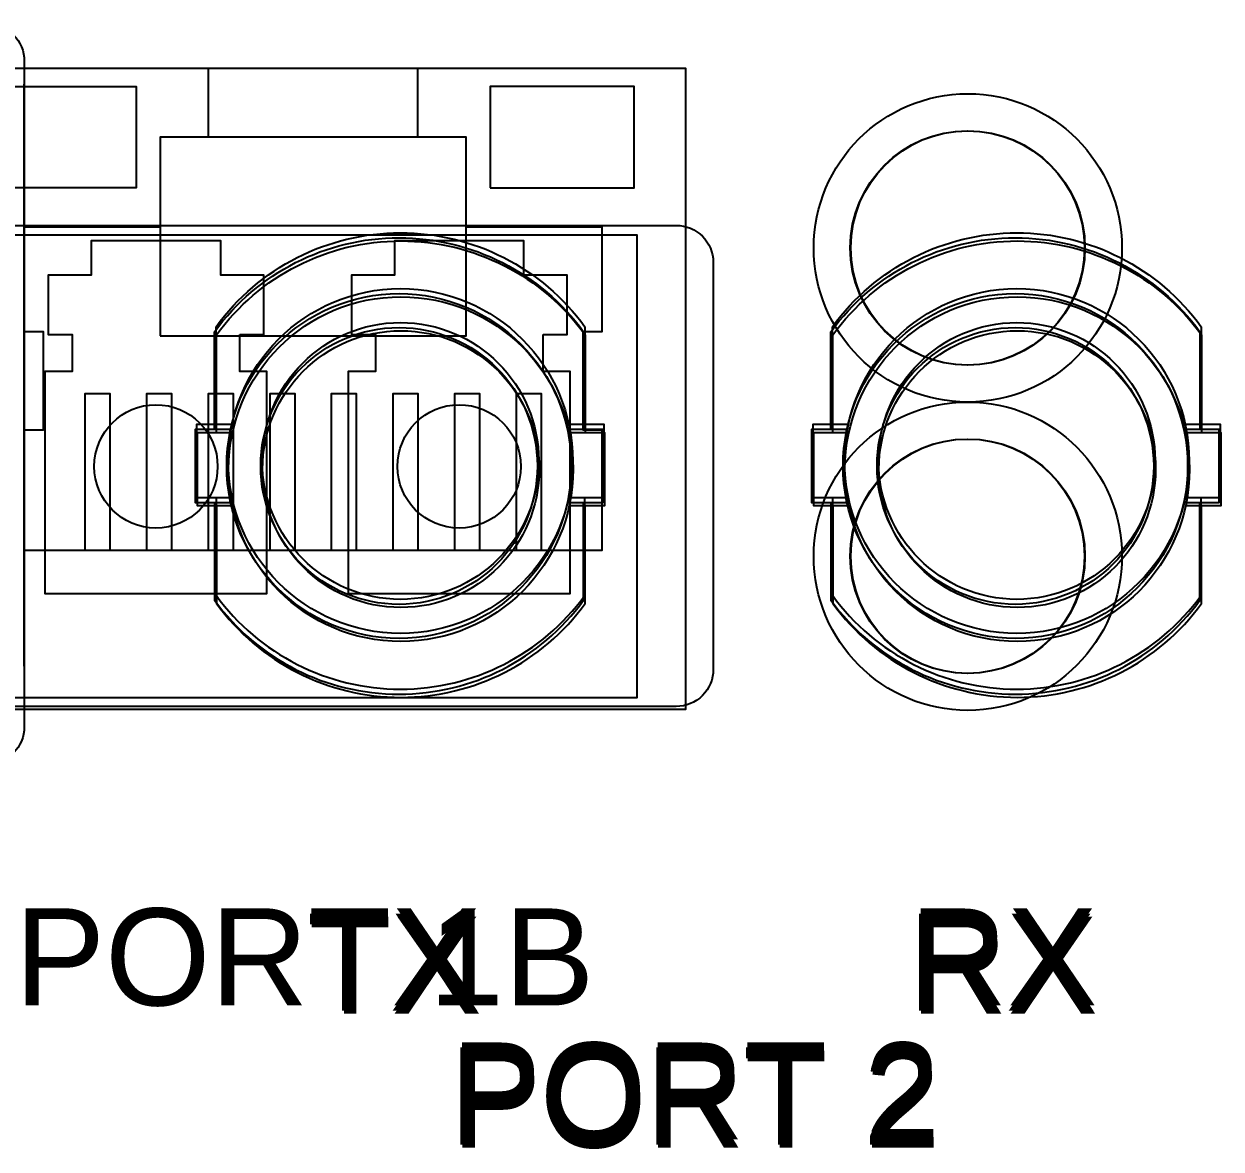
# Model space of a CAD drawing. Extents: x 1 to 47, y 1 to 35.
# Drawn here: x 40.807 to 41.778, y 14.282 to 15.194 of the extents above; entities that cross this region are included whole.
import ezdxf

# ---------------------------------------------------------------- set-up
doc = ezdxf.new("R2010")
doc.units = 0
doc.header["$MEASUREMENT"] = 0
for name, color, linetype in [('3_01__A-__NO_ETH__EIA-232_', 7, 'CONTINUOUS'), ('3_02__B-__NO_ETH__EIA-485_', 7, 'CONTINUOUS'), ('3_03__C-___1__10-100BASE-T', 7, 'CONTINUOUS'), ('3_04__D-___1__10-100BASE-T', 7, 'CONTINUOUS'), ('3_05__E-___1__100BASEFX_MM', 7, 'CONTINUOUS'), ('3_06__F-___2__10-100BASE-T', 7, 'CONTINUOUS'), ('3_07__G-___2__100BASE-FX_M', 7, 'CONTINUOUS'), ('3_08__0-__NO_ETH__EIA-232_', 7, 'CONTINUOUS'), ('3_09__1-__NO_ETH__EIA-485_', 7, 'CONTINUOUS'), ('3_10__2-___1__10-100BASE-T', 7, 'CONTINUOUS'), ('3_11__3-___1__10-100BASE-T', 7, 'CONTINUOUS'), ('3_12__4-___1__100BASEFX_MM', 7, 'CONTINUOUS'), ('3_13__6-___2__10-100BASE-T', 7, 'CONTINUOUS'), ('3_14__8-___2__100BASE-FX_M', 7, 'CONTINUOUS')]:
    doc.layers.add(name, color=color, linetype=linetype)
doc.styles.add('ARIAL', font='arial.ttf')

msp = doc.modelspace()

# ---------------------------------------------------------------- linework, layer by layer
at = {"layer": '3_01__A-__NO_ETH__EIA-232_'}
for points in [[(40.80699, 15.14503), (40.80699, 14.67321)], [(40.97577, 14.869), (40.94705, 14.869), (40.94705, 14.80995), (40.97572, 14.80995)], [(41.24909, 14.80995), (41.27776, 14.80995), (41.27776, 14.869), (41.24904, 14.869)], [(41.47577, 14.869), (41.44705, 14.869), (41.44705, 14.80995), (41.47572, 14.80995)], [(41.74909, 14.80995), (41.77776, 14.80995), (41.77776, 14.869), (41.74904, 14.869)]]:
    msp.add_lwpolyline(points, dxfattribs=at)
for points in [[(40.9628, 14.869), (40.9628, 14.94837, -0.508983), (41.26201, 14.94837), (41.26201, 14.869)], [(41.4628, 14.869), (41.4628, 14.94837, -0.508983), (41.76201, 14.94837), (41.76201, 14.869)], [(40.9628, 14.80995), (40.9628, 14.73058, 0.508983), (41.26201, 14.73058), (41.26201, 14.80995)], [(41.4628, 14.80995), (41.4628, 14.73058, 0.508983), (41.76201, 14.73058), (41.76201, 14.80995)]]:
    msp.add_lwpolyline(points, format="xyb", dxfattribs=at)
for centre, radius in [((41.1124, 14.83947), 0.13976), ((41.6124, 14.83947), 0.13976), ((41.1124, 14.83947), 0.1122), ((41.6124, 14.83947), 0.1122)]:
    msp.add_circle(centre, radius, dxfattribs=at)
at = {"layer": '3_02__B-__NO_ETH__EIA-485_'}
msp.add_lwpolyline([(40.08735, 15.19385), (40.77712, 15.19385, -0.414214), (40.80723, 15.16373), (40.80723, 14.62385, -0.414214), (40.77723, 14.59385), (40.08723, 14.59385, -0.414214), (40.05723, 14.62385), (40.05723, 15.16385, -0.415331)], format="xyb", close=True, dxfattribs=at)
for points in [[(40.96312, 14.86237), (40.96312, 14.94174, -0.508983), (41.26234, 14.94174), (41.26234, 14.86237)], [(41.46312, 14.86237), (41.46312, 14.94174, -0.508983), (41.76234, 14.94174), (41.76234, 14.86237)], [(40.96312, 14.80332), (40.96312, 14.72395, 0.508983), (41.26234, 14.72395), (41.26234, 14.80332)], [(41.46312, 14.80332), (41.46312, 14.72395, 0.508983), (41.76234, 14.72395), (41.76234, 14.80332)]]:
    msp.add_lwpolyline(points, format="xyb", dxfattribs=at)
for points in [[(40.9761, 14.86237), (40.94738, 14.86237), (40.94738, 14.80332), (40.97604, 14.80332)], [(41.24942, 14.80332), (41.27808, 14.80332), (41.27808, 14.86237), (41.24936, 14.86237)], [(41.4761, 14.86237), (41.44738, 14.86237), (41.44738, 14.80332), (41.47604, 14.80332)], [(41.74942, 14.80332), (41.77808, 14.80332), (41.77808, 14.86237), (41.74936, 14.86237)]]:
    msp.add_lwpolyline(points, dxfattribs=at)
for centre, radius in [((41.11273, 14.83285), 0.13976), ((41.61273, 14.83285), 0.13976), ((41.11273, 14.83285), 0.1122), ((41.61273, 14.83285), 0.1122)]:
    msp.add_circle(centre, radius, dxfattribs=at)
at = {"layer": '3_03__C-___1__10-100BASE-T'}
for points in [[(40.9628, 14.869), (40.9628, 14.94837, -0.508983), (41.26201, 14.94837), (41.26201, 14.869)], [(41.4628, 14.869), (41.4628, 14.94837, -0.508983), (41.76201, 14.94837), (41.76201, 14.869)], [(40.9628, 14.80995), (40.9628, 14.73058, 0.508983), (41.26201, 14.73058), (41.26201, 14.80995)], [(41.4628, 14.80995), (41.4628, 14.73058, 0.508983), (41.76201, 14.73058), (41.76201, 14.80995)]]:
    msp.add_lwpolyline(points, format="xyb", dxfattribs=at)
for points in [[(40.97577, 14.869), (40.94705, 14.869), (40.94705, 14.80995), (40.97572, 14.80995)], [(41.24909, 14.80995), (41.27776, 14.80995), (41.27776, 14.869), (41.24904, 14.869)], [(41.47577, 14.869), (41.44705, 14.869), (41.44705, 14.80995), (41.47572, 14.80995)], [(41.74909, 14.80995), (41.77776, 14.80995), (41.77776, 14.869), (41.74904, 14.869)]]:
    msp.add_lwpolyline(points, dxfattribs=at)
for centre, radius in [((41.1124, 14.83947), 0.13976), ((41.6124, 14.83947), 0.13976), ((41.1124, 14.83947), 0.1122), ((41.6124, 14.83947), 0.1122)]:
    msp.add_circle(centre, radius, dxfattribs=at)
at = {"layer": '3_04__D-___1__10-100BASE-T'}
for points in [[(40.96312, 14.86237), (40.96312, 14.94174, -0.508983), (41.26234, 14.94174), (41.26234, 14.86237)], [(41.46312, 14.86237), (41.46312, 14.94174, -0.508983), (41.76234, 14.94174), (41.76234, 14.86237)], [(40.96312, 14.80332), (40.96312, 14.72395, 0.508983), (41.26234, 14.72395), (41.26234, 14.80332)], [(41.46312, 14.80332), (41.46312, 14.72395, 0.508983), (41.76234, 14.72395), (41.76234, 14.80332)]]:
    msp.add_lwpolyline(points, format="xyb", dxfattribs=at)
for points in [[(40.9761, 14.86237), (40.94738, 14.86237), (40.94738, 14.80332), (40.97604, 14.80332)], [(41.24942, 14.80332), (41.27808, 14.80332), (41.27808, 14.86237), (41.24936, 14.86237)], [(41.4761, 14.86237), (41.44738, 14.86237), (41.44738, 14.80332), (41.47604, 14.80332)], [(41.74942, 14.80332), (41.77808, 14.80332), (41.77808, 14.86237), (41.74936, 14.86237)]]:
    msp.add_lwpolyline(points, dxfattribs=at)
for centre, radius in [((41.11273, 14.83285), 0.13976), ((41.61273, 14.83285), 0.13976), ((41.11273, 14.83285), 0.1122), ((41.61273, 14.83285), 0.1122)]:
    msp.add_circle(centre, radius, dxfattribs=at)
at = {"layer": '3_05__E-___1__100BASEFX_MM'}
msp.add_lwpolyline([(40.7463, 15.03048), (41.33607, 15.03048, -0.413097), (41.36618, 15.00048), (41.36618, 14.67048, -0.415331), (41.33607, 14.64048), (40.7463, 14.64048, -0.413097), (40.71618, 14.67048), (40.71618, 15.00048, -0.415331)], format="xyb", close=True, dxfattribs=at)
for centre in [(41.57268, 15.01225), (41.57268, 14.76225)]:
    msp.add_circle(centre, 0.125, dxfattribs=at)
at = {"layer": '3_06__F-___2__10-100BASE-T'}
for points in [[(40.73948, 15.15807), (41.34368, 15.15807), (41.34368, 14.63807), (40.73948, 14.63807)], [(40.78108, 15.14307), (40.89808, 15.14307), (40.89808, 15.06107), (40.78108, 15.06107)], [(41.18508, 15.06107), (41.30208, 15.06107), (41.30208, 15.14307), (41.18508, 15.14307)], [(40.91758, 14.94107), (41.16558, 14.94107), (41.16558, 15.10207), (40.91758, 15.10207)]]:
    msp.add_lwpolyline(points, close=True, dxfattribs=at)
for points in [[(40.95658, 15.10207), (40.95658, 15.15807)], [(41.12658, 15.10207), (41.12658, 15.15807)], [(40.91758, 15.02907), (40.80708, 15.02907), (40.80708, 14.94457), (40.82258, 14.94457), (40.82258, 14.86457), (40.80708, 14.86457), (40.80708, 14.76707), (41.27608, 14.76707), (41.27608, 14.86457), (41.26058, 14.86457), (41.26058, 14.94457), (41.27608, 14.94457), (41.27608, 15.02907), (41.16558, 15.02907)], [(40.85658, 14.76707), (40.85658, 14.89407), (40.87658, 14.89407), (40.87658, 14.76707)], [(40.90658, 14.76707), (40.90658, 14.89407), (40.92658, 14.89407), (40.92658, 14.76707)], [(40.95658, 14.76707), (40.95658, 14.89407), (40.97658, 14.89407), (40.97658, 14.76707)], [(41.00658, 14.76707), (41.00658, 14.89407), (41.02658, 14.89407), (41.02658, 14.76707)], [(41.05658, 14.76707), (41.05658, 14.89407), (41.07658, 14.89407), (41.07658, 14.76707)], [(41.10658, 14.76707), (41.10658, 14.89407), (41.12658, 14.89407), (41.12658, 14.76707)], [(41.15658, 14.76707), (41.15658, 14.89407), (41.17658, 14.89407), (41.17658, 14.76707)], [(41.20658, 14.76707), (41.20658, 14.89407), (41.22658, 14.89407), (41.22658, 14.76707)]]:
    msp.add_lwpolyline(points, dxfattribs=at)
for centre in [(41.57268, 15.01225), (41.57268, 14.76225)]:
    msp.add_circle(centre, 0.095, dxfattribs=at)
at = {"layer": '3_07__G-___2__100BASE-FX_M'}
for points in [[(40.77704, 15.02259), (40.77704, 14.64758), (41.30454, 14.64758), (41.30454, 15.02259)], [(40.98206, 14.94209), (41.00154, 14.94209), (41.00154, 14.99008), (40.96654, 14.99008), (40.96654, 15.0181), (40.86154, 15.0181), (40.86154, 14.99008), (40.82654, 14.99008), (40.82654, 14.94209), (40.84605, 14.94209), (40.84605, 14.91209), (40.82402, 14.91209), (40.82402, 14.73208), (41.00406, 14.73208), (41.00406, 14.91209), (40.98206, 14.91209)], [(41.22805, 14.94209), (41.24755, 14.94209), (41.24755, 14.99008), (41.21256, 14.99008), (41.21256, 15.0181), (41.10755, 15.0181), (41.10755, 14.99008), (41.07255, 14.99008), (41.07255, 14.94209), (41.09206, 14.94209), (41.09206, 14.91209), (41.07003, 14.91209), (41.07003, 14.73208), (41.25004, 14.73208), (41.25004, 14.91209), (41.22805, 14.91209)]]:
    msp.add_lwpolyline(points, close=True, dxfattribs=at)
for centre, radius in [((41.57229, 15.01225), 0.095), ((40.91403, 14.83508), 0.05002), ((41.16004, 14.83508), 0.05002), ((41.57229, 14.76225), 0.095)]:
    msp.add_circle(centre, radius, dxfattribs=at)
at = {"layer": '3_08__0-__NO_ETH__EIA-232_'}
for points in [[(40.80699, 15.14503), (40.80699, 14.67321)], [(40.97577, 14.869), (40.94705, 14.869), (40.94705, 14.80995), (40.97572, 14.80995)], [(41.24909, 14.80995), (41.27776, 14.80995), (41.27776, 14.869), (41.24904, 14.869)], [(41.47577, 14.869), (41.44705, 14.869), (41.44705, 14.80995), (41.47572, 14.80995)], [(41.74909, 14.80995), (41.77776, 14.80995), (41.77776, 14.869), (41.74904, 14.869)]]:
    msp.add_lwpolyline(points, dxfattribs=at)
for points in [[(40.9628, 14.869), (40.9628, 14.94837, -0.508983), (41.26201, 14.94837), (41.26201, 14.869)], [(41.4628, 14.869), (41.4628, 14.94837, -0.508983), (41.76201, 14.94837), (41.76201, 14.869)], [(40.9628, 14.80995), (40.9628, 14.73058, 0.508983), (41.26201, 14.73058), (41.26201, 14.80995)], [(41.4628, 14.80995), (41.4628, 14.73058, 0.508983), (41.76201, 14.73058), (41.76201, 14.80995)]]:
    msp.add_lwpolyline(points, format="xyb", dxfattribs=at)
for centre, radius in [((41.1124, 14.83947), 0.13976), ((41.6124, 14.83947), 0.13976), ((41.1124, 14.83947), 0.1122), ((41.6124, 14.83947), 0.1122)]:
    msp.add_circle(centre, radius, dxfattribs=at)
at = {"layer": '3_09__1-__NO_ETH__EIA-485_'}
for points in [[(40.96162, 14.86494), (40.96162, 14.9443, -0.508983), (41.26083, 14.9443), (41.26083, 14.86494)], [(41.46162, 14.86494), (41.46162, 14.9443, -0.508983), (41.76083, 14.9443), (41.76083, 14.86494)], [(40.96162, 14.80588), (40.96162, 14.72652, 0.508983), (41.26083, 14.72652), (41.26083, 14.80588)], [(41.46162, 14.80588), (41.46162, 14.72652, 0.508983), (41.76083, 14.72652), (41.76083, 14.80588)]]:
    msp.add_lwpolyline(points, format="xyb", dxfattribs=at)
for points in [[(40.9746, 14.86494), (40.94587, 14.86494), (40.94587, 14.80588), (40.97454, 14.80588)], [(41.24791, 14.80588), (41.27658, 14.80588), (41.27658, 14.86494), (41.24786, 14.86494)], [(41.4746, 14.86494), (41.44587, 14.86494), (41.44587, 14.80588), (41.47454, 14.80588)], [(41.74791, 14.80588), (41.77658, 14.80588), (41.77658, 14.86494), (41.74786, 14.86494)]]:
    msp.add_lwpolyline(points, dxfattribs=at)
for centre, radius in [((41.11123, 14.83541), 0.13976), ((41.61123, 14.83541), 0.13976), ((41.11123, 14.83541), 0.1122), ((41.61123, 14.83541), 0.1122)]:
    msp.add_circle(centre, radius, dxfattribs=at)
at = {"layer": '3_10__2-___1__10-100BASE-T'}
for points in [[(40.9628, 14.869), (40.9628, 14.94837, -0.508983), (41.26201, 14.94837), (41.26201, 14.869)], [(41.4628, 14.869), (41.4628, 14.94837, -0.508983), (41.76201, 14.94837), (41.76201, 14.869)], [(40.9628, 14.80995), (40.9628, 14.73058, 0.508983), (41.26201, 14.73058), (41.26201, 14.80995)], [(41.4628, 14.80995), (41.4628, 14.73058, 0.508983), (41.76201, 14.73058), (41.76201, 14.80995)]]:
    msp.add_lwpolyline(points, format="xyb", dxfattribs=at)
for points in [[(40.97577, 14.869), (40.94705, 14.869), (40.94705, 14.80995), (40.97572, 14.80995)], [(41.24909, 14.80995), (41.27776, 14.80995), (41.27776, 14.869), (41.24904, 14.869)], [(41.47577, 14.869), (41.44705, 14.869), (41.44705, 14.80995), (41.47572, 14.80995)], [(41.74909, 14.80995), (41.77776, 14.80995), (41.77776, 14.869), (41.74904, 14.869)]]:
    msp.add_lwpolyline(points, dxfattribs=at)
for centre, radius in [((41.1124, 14.83947), 0.13976), ((41.6124, 14.83947), 0.13976), ((41.1124, 14.83947), 0.1122), ((41.6124, 14.83947), 0.1122)]:
    msp.add_circle(centre, radius, dxfattribs=at)
at = {"layer": '3_11__3-___1__10-100BASE-T'}
for points in [[(40.96312, 14.86237), (40.96312, 14.94174, -0.508983), (41.26234, 14.94174), (41.26234, 14.86237)], [(41.46312, 14.86237), (41.46312, 14.94174, -0.508983), (41.76234, 14.94174), (41.76234, 14.86237)], [(40.96312, 14.80332), (40.96312, 14.72395, 0.508983), (41.26234, 14.72395), (41.26234, 14.80332)], [(41.46312, 14.80332), (41.46312, 14.72395, 0.508983), (41.76234, 14.72395), (41.76234, 14.80332)]]:
    msp.add_lwpolyline(points, format="xyb", dxfattribs=at)
for points in [[(40.9761, 14.86237), (40.94738, 14.86237), (40.94738, 14.80332), (40.97604, 14.80332)], [(41.24942, 14.80332), (41.27808, 14.80332), (41.27808, 14.86237), (41.24936, 14.86237)], [(41.4761, 14.86237), (41.44738, 14.86237), (41.44738, 14.80332), (41.47604, 14.80332)], [(41.74942, 14.80332), (41.77808, 14.80332), (41.77808, 14.86237), (41.74936, 14.86237)]]:
    msp.add_lwpolyline(points, dxfattribs=at)
for centre, radius in [((41.11273, 14.83285), 0.13976), ((41.61273, 14.83285), 0.13976), ((41.11273, 14.83285), 0.1122), ((41.61273, 14.83285), 0.1122)]:
    msp.add_circle(centre, radius, dxfattribs=at)
at = {"layer": '3_12__4-___1__100BASEFX_MM'}
msp.add_lwpolyline([(40.7463, 15.03048), (41.33607, 15.03048, -0.413097), (41.36618, 15.00048), (41.36618, 14.67048, -0.415331), (41.33607, 14.64048), (40.7463, 14.64048, -0.413097), (40.71618, 14.67048), (40.71618, 15.00048, -0.415331)], format="xyb", close=True, dxfattribs=at)
for centre in [(41.57268, 15.01225), (41.57268, 14.76225)]:
    msp.add_circle(centre, 0.125, dxfattribs=at)
at = {"layer": '3_13__6-___2__10-100BASE-T'}
for points in [[(40.73948, 15.15807), (41.34368, 15.15807), (41.34368, 14.63807), (40.73948, 14.63807)], [(40.78108, 15.14307), (40.89808, 15.14307), (40.89808, 15.06107), (40.78108, 15.06107)], [(41.18508, 15.06107), (41.30208, 15.06107), (41.30208, 15.14307), (41.18508, 15.14307)], [(40.91758, 14.94107), (41.16558, 14.94107), (41.16558, 15.10207), (40.91758, 15.10207)]]:
    msp.add_lwpolyline(points, close=True, dxfattribs=at)
for points in [[(40.95658, 15.10207), (40.95658, 15.15807)], [(41.12658, 15.10207), (41.12658, 15.15807)], [(40.91758, 15.02907), (40.80708, 15.02907), (40.80708, 14.94457), (40.82258, 14.94457), (40.82258, 14.86457), (40.80708, 14.86457), (40.80708, 14.76707), (41.27608, 14.76707), (41.27608, 14.86457), (41.26058, 14.86457), (41.26058, 14.94457), (41.27608, 14.94457), (41.27608, 15.02907), (41.16558, 15.02907)], [(40.85658, 14.76707), (40.85658, 14.89407), (40.87658, 14.89407), (40.87658, 14.76707)], [(40.90658, 14.76707), (40.90658, 14.89407), (40.92658, 14.89407), (40.92658, 14.76707)], [(40.95658, 14.76707), (40.95658, 14.89407), (40.97658, 14.89407), (40.97658, 14.76707)], [(41.00658, 14.76707), (41.00658, 14.89407), (41.02658, 14.89407), (41.02658, 14.76707)], [(41.05658, 14.76707), (41.05658, 14.89407), (41.07658, 14.89407), (41.07658, 14.76707)], [(41.10658, 14.76707), (41.10658, 14.89407), (41.12658, 14.89407), (41.12658, 14.76707)], [(41.15658, 14.76707), (41.15658, 14.89407), (41.17658, 14.89407), (41.17658, 14.76707)], [(41.20658, 14.76707), (41.20658, 14.89407), (41.22658, 14.89407), (41.22658, 14.76707)]]:
    msp.add_lwpolyline(points, dxfattribs=at)
for centre in [(41.57268, 15.01225), (41.57268, 14.76225)]:
    msp.add_circle(centre, 0.095, dxfattribs=at)
at = {"layer": '3_14__8-___2__100BASE-FX_M'}
for points in [[(40.77704, 15.02259), (40.77704, 14.64758), (41.30454, 14.64758), (41.30454, 15.02259)], [(40.98206, 14.94209), (41.00154, 14.94209), (41.00154, 14.99008), (40.96654, 14.99008), (40.96654, 15.0181), (40.86154, 15.0181), (40.86154, 14.99008), (40.82654, 14.99008), (40.82654, 14.94209), (40.84605, 14.94209), (40.84605, 14.91209), (40.82402, 14.91209), (40.82402, 14.73208), (41.00406, 14.73208), (41.00406, 14.91209), (40.98206, 14.91209)], [(41.22805, 14.94209), (41.24755, 14.94209), (41.24755, 14.99008), (41.21256, 14.99008), (41.21256, 15.0181), (41.10755, 15.0181), (41.10755, 14.99008), (41.07255, 14.99008), (41.07255, 14.94209), (41.09206, 14.94209), (41.09206, 14.91209), (41.07003, 14.91209), (41.07003, 14.73208), (41.25004, 14.73208), (41.25004, 14.91209), (41.22805, 14.91209)]]:
    msp.add_lwpolyline(points, close=True, dxfattribs=at)
for centre, radius in [((41.57229, 15.01225), 0.095), ((40.91403, 14.83508), 0.05002), ((41.16004, 14.83508), 0.05002), ((41.57229, 14.76225), 0.095)]:
    msp.add_circle(centre, radius, dxfattribs=at)

# ---------------------------------------------------------------- texts
at = {"layer": '3_01__A-__NO_ETH__EIA-232_', "style": 'ARIAL'}
for s, p in [('TX', (41.03769, 14.39793)), ('RX', (41.52525, 14.39793)), ('PORT 2', (41.15324, 14.28927))]:
    msp.add_text(s, height=0.078667, dxfattribs=at).set_placement(p)
at = {"layer": '3_02__B-__NO_ETH__EIA-485_', "style": 'ARIAL'}
for s, p in [('TX', (41.03802, 14.3913)), ('RX', (41.52558, 14.3913)), ('PORT 2', (41.15356, 14.28264))]:
    msp.add_text(s, height=0.078667, dxfattribs=at).set_placement(p)
at = {"layer": '3_03__C-___1__10-100BASE-T', "style": 'ARIAL'}
for s, p in [('TX', (41.03769, 14.39793)), ('RX', (41.52525, 14.39793)), ('PORT 2', (41.15324, 14.28927))]:
    msp.add_text(s, height=0.078667, dxfattribs=at).set_placement(p)
at = {"layer": '3_04__D-___1__10-100BASE-T', "style": 'ARIAL'}
for s, p in [('TX', (41.03802, 14.3913)), ('RX', (41.52558, 14.3913)), ('PORT 2', (41.15356, 14.28264))]:
    msp.add_text(s, height=0.078667, dxfattribs=at).set_placement(p)
at = {"layer": '3_05__E-___1__100BASEFX_MM', "style": 'ARIAL'}
msp.add_text('PORT 1B', height=0.078667, dxfattribs=at).set_placement((40.79941, 14.39805))
at = {"layer": '3_06__F-___2__10-100BASE-T', "style": 'ARIAL'}
msp.add_text('PORT 1B', height=0.078667, dxfattribs=at).set_placement((40.79957, 14.39794))
at = {"layer": '3_07__G-___2__100BASE-FX_M', "style": 'ARIAL'}
msp.add_text('PORT 1B', height=0.078667, dxfattribs=at).set_placement((40.7995, 14.39794))
at = {"layer": '3_08__0-__NO_ETH__EIA-232_', "style": 'ARIAL'}
for s, p in [('TX', (41.03769, 14.39793)), ('RX', (41.52525, 14.39793)), ('PORT 2', (41.15324, 14.28927))]:
    msp.add_text(s, height=0.078667, dxfattribs=at).set_placement(p)
at = {"layer": '3_09__1-__NO_ETH__EIA-485_', "style": 'ARIAL'}
for s, p in [('TX', (41.03652, 14.39386)), ('RX', (41.52408, 14.39386)), ('PORT 2', (41.15206, 14.28521))]:
    msp.add_text(s, height=0.078667, dxfattribs=at).set_placement(p)
at = {"layer": '3_10__2-___1__10-100BASE-T', "style": 'ARIAL'}
for s, p in [('TX', (41.03769, 14.39793)), ('RX', (41.52525, 14.39793)), ('PORT 2', (41.15324, 14.28927))]:
    msp.add_text(s, height=0.078667, dxfattribs=at).set_placement(p)
at = {"layer": '3_11__3-___1__10-100BASE-T', "style": 'ARIAL'}
for s, p in [('TX', (41.03802, 14.3913)), ('RX', (41.52558, 14.3913)), ('PORT 2', (41.15356, 14.28264))]:
    msp.add_text(s, height=0.078667, dxfattribs=at).set_placement(p)
at = {"layer": '3_12__4-___1__100BASEFX_MM', "style": 'ARIAL'}
msp.add_text('PORT 1B', height=0.078667, dxfattribs=at).set_placement((40.79941, 14.39805))
at = {"layer": '3_13__6-___2__10-100BASE-T', "style": 'ARIAL'}
msp.add_text('PORT 1B', height=0.078667, dxfattribs=at).set_placement((40.79957, 14.39794))
at = {"layer": '3_14__8-___2__100BASE-FX_M', "style": 'ARIAL'}
msp.add_text('PORT 1B', height=0.078667, dxfattribs=at).set_placement((40.7995, 14.39794))

doc.saveas('drawing.dxf')
